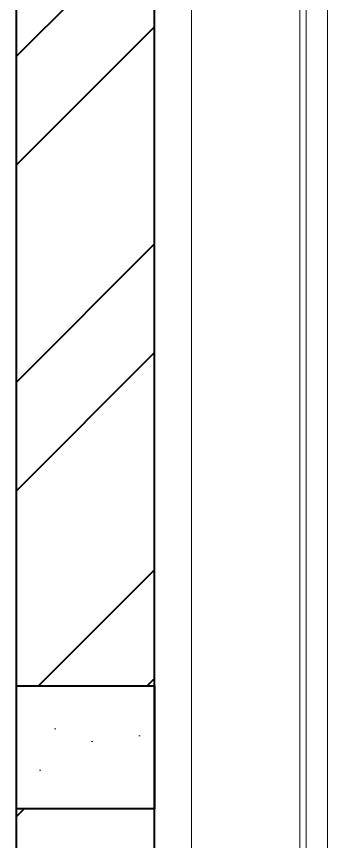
# Model space of a CAD drawing. Header units: inches. Extents: x 160056 to 168773, y -25300 to -22134.
# Drawn here: x 161050.75 to 161060.88, y -24956.71 to -24929.85 of the extents above; entities that cross this region are included whole.
import ezdxf

# ---------------------------------------------------------------- set-up
doc = ezdxf.new("R2010")
doc.units = ezdxf.units.IN
doc.header["$LTSCALE"] = 0.5
doc.header["$MEASUREMENT"] = 0
doc.linetypes.add('CENTER', pattern=[2, 1.25, -0.25, 0.25, -0.25])
for name, color, linetype, lineweight in [('Annotations-Bold.w', 177, 'Continuous', 13), ('wall', 1, 'Continuous', 40), ('window', 4, 'Continuous', 13)]:
    doc.layers.add(name, color=color, linetype=linetype, lineweight=lineweight)
pattern_1 = [(45, (-6481.774, -2573.68), (-5.30330086, 5.30330086), []), (45, (-6478.238, -2573.68), (-5.30330086, 5.30330086), [])]

msp = doc.modelspace()

# ---------------------------------------------------------------- hatches: boundary and pattern name
at = {"layer": 'Annotations-Bold.w', "linetype": 'CENTER', "ltscale": 0.3}
h = msp.add_hatch(dxfattribs=at)
h.set_pattern_fill('AR-CONC', color=0, style=0)
h.set_pattern_definition([(50, (-6481.774, -2573.68), (7.17260183, -0.62752135), [0.75, -8.25]), (355, (-6481.774, -2573.68), (-1.38751334, 7.52192134), [0.6, -6.6]), (100.4514445, (-6481.176, -2573.7326), (5.78508847, 6.8943999), [0.63740192, -7.01142112]), (46.1842, (-6481.774, -2571.68), (10.6724133, -1.6551928), [1.125, -12.375]), (96.6356355, (-6480.884, -2571.818), (9.34661946, 9.741186), [0.9561034, -10.5171376]), (351.184164, (-6481.774, -2571.68), (9.34661945, 9.741186), [0.9, -9.9]), (21, (-6480.774, -2572.18), (5.96907052, -4.0261889), [0.75, -8.25]), (326, (-6480.774, -2572.18), (2.43315332, 7.25150045), [0.6, -6.6]), (71.4514447, (-6480.276, -2572.516), (8.40222377, 3.22531153), [0.6374019, -7.01142112]), (37.5, (-6481.7738, -2573.6803), (0.121598553, 3.32893854), [0, -6.52, 0, -6.7, 0, -6.625]), (7.5, (-6481.7738, -2573.6803), (2.630695374, 3.94411712), [0, -3.82, 0, -6.37, 0, -2.525]), (327.5, (-6484.0038, -2573.6803), (5.33822436, -0.225548717), [0, -2.5, 0, -7.8, 0, -10.35]), (317.5, (-6485.004, -2573.6803), (5.83186169, 1.00104982), [0, -3.25, 0, -5.18, 0, -7.35])])
h.paths.add_polyline_path([(161055.246, -24951.647), (161050.746, -24951.647), (161050.746, -24955.647), (161055.246, -24955.647)])
at = {"layer": 'wall'}
h = msp.add_hatch(dxfattribs=at)
h.set_pattern_fill('ANSI32', color=256, scale=20, style=0)
h.set_pattern_definition(pattern_1)
h.paths.add_polyline_path([(161055.246, -24897.647), (161050.746, -24897.647), (161050.746, -24951.647), (161055.246, -24951.647)])
h = msp.add_hatch(dxfattribs=at)
h.set_pattern_fill('ANSI32', color=256, scale=20, style=0)
h.set_pattern_definition(pattern_1)
h.paths.add_polyline_path([(161055.246, -24955.647), (161050.746, -24955.647), (161050.746, -24981.647), (161055.246, -24981.647)])

# ---------------------------------------------------------------- linework, layer by layer
for p, q in [((161055.246, -24981.647), (161055.246, -24878.647)), ((161050.746, -24981.647), (161050.746, -24887.647))]:
    msp.add_line(p, q, dxfattribs=at)
msp.add_lwpolyline([(161055.246, -24955.647), (161050.746, -24955.647), (161050.746, -24951.647), (161055.246, -24951.647)], close=True, dxfattribs=at)
at = {"layer": 'window'}
for p, q in [((161055.246, -24981.647), (161055.246, -24897.832)), ((161056.451, -24899.229), (161056.451, -24981.647)), ((161059.976, -24903.332), (161059.976, -24981.647)), ((161060.186, -24981.647), (161060.186, -24903.577)), ((161060.876, -24904.38), (161060.876, -24981.647))]:
    msp.add_line(p, q, dxfattribs=at)

doc.saveas('drawing.dxf')
